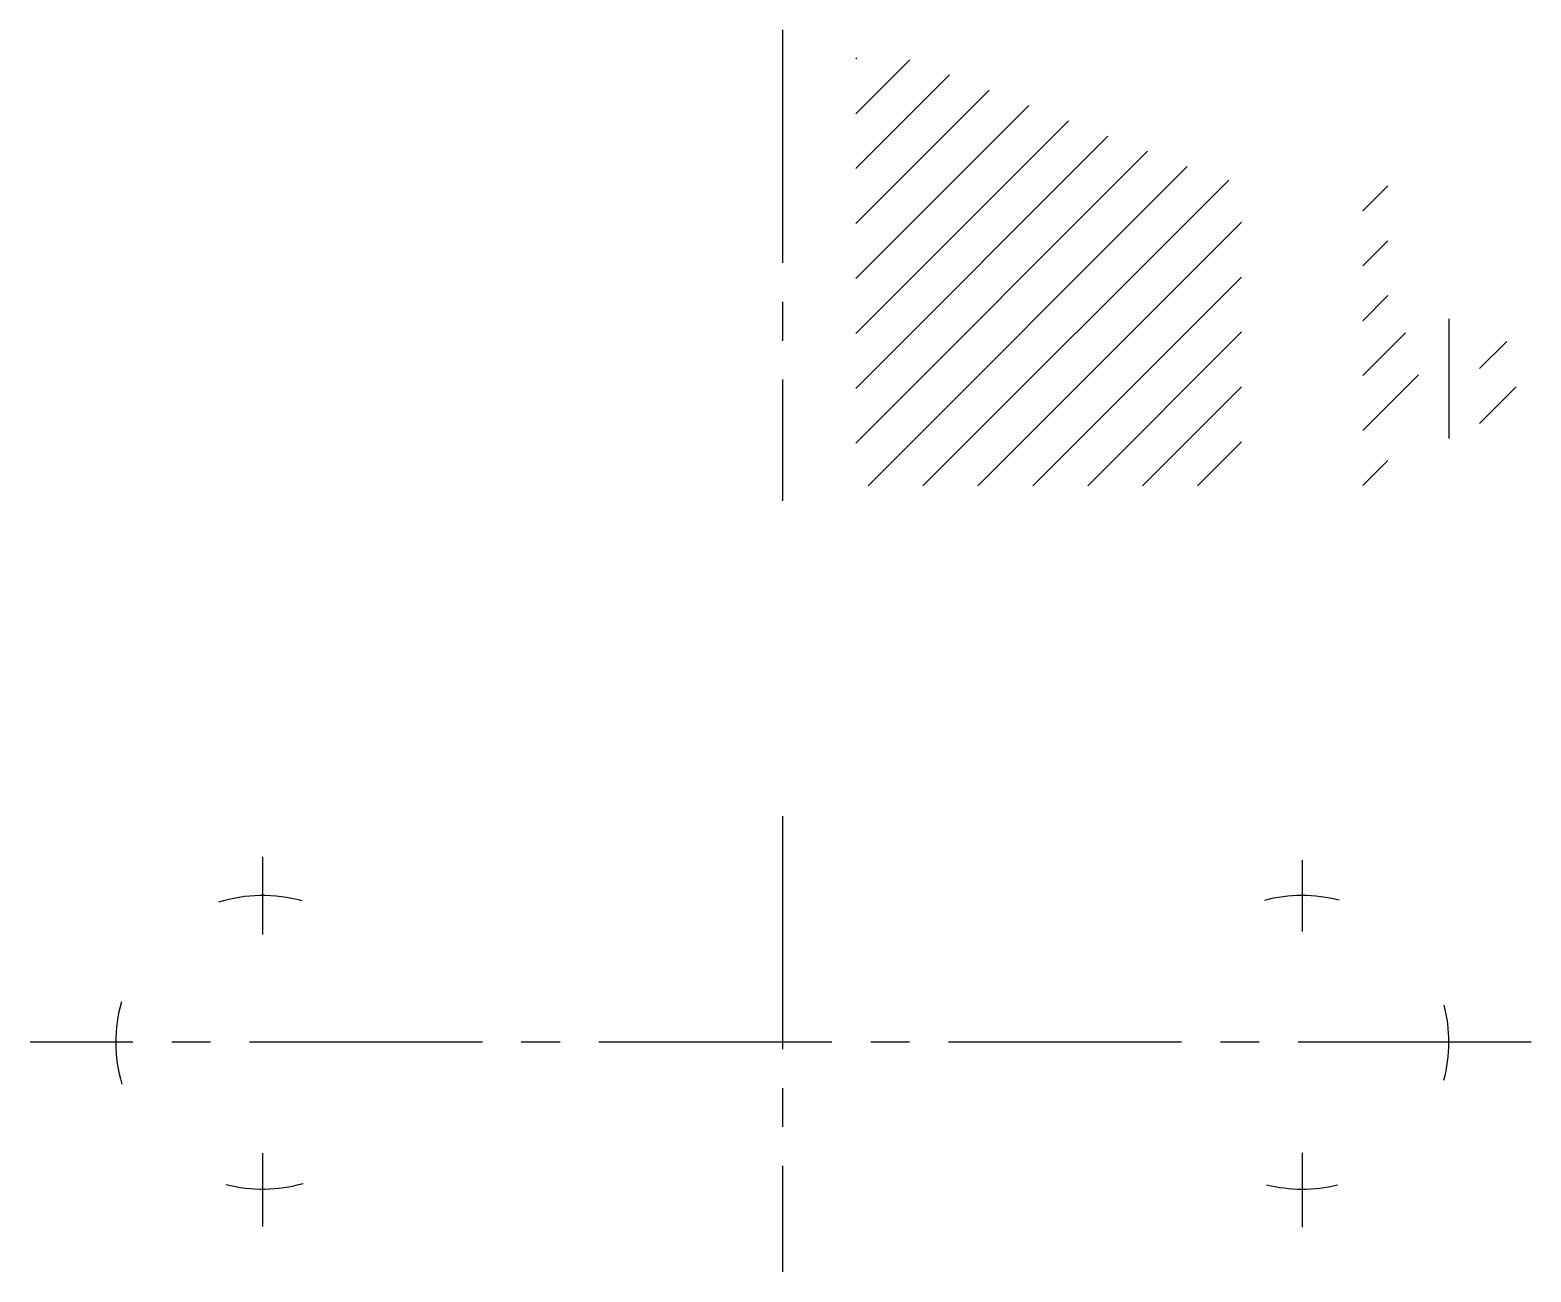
# Paper-space layout 'Чертёж' of a CAD drawing. Header units: millimetres. Extents: x 41 to 164, y 144 to 246.
import ezdxf

# ---------------------------------------------------------------- set-up
doc = ezdxf.new("R2010")
doc.units = ezdxf.units.MM
doc.linetypes.add('CENTER2', pattern=[28.575, 19.05, -3.175, 3.175, -3.175])
doc.layers.add('MD_Штриховка', color=7, linetype='Continuous', lineweight=25)
doc.layers.add('Оси', color=7, linetype='CENTER2')

psp = doc.layouts.new('Чертёж')

# ---------------------------------------------------------------- hatches: boundary and pattern name
at = {"layer": 'MD_Штриховка'}
h = psp.add_hatch(dxfattribs=at)
h.set_pattern_fill('ANSI31', color=256, style=0)
h.paths.add_polyline_path([(149.96, 233.3), (149.96, 208.3), (152.01, 208.3), (152.01, 213.3), (154.51, 213.3), (154.51, 220.8), (152.01, 220.8), (152.01, 233.3)], flags=0)
h.paths.add_polyline_path([(140.06, 208.3), (140.06, 233.3), (138.48, 233.3), (112.51, 243.3), (108.51, 243.3), (108.51, 208.3)], flags=0)
edge = h.paths.add_edge_path(flags=0)
edge.add_line((160.01, 220.8), (159.51, 220.8))
edge.add_line((159.51, 220.8), (159.51, 213.3))
edge.add_line((159.51, 213.3), (160.01, 213.3))
edge.add_ellipse((160.01, 215.8), major_axis=(2.5, 0), ratio=1, start_angle=270, end_angle=360)
edge.add_line((162.51, 215.8), (162.51, 218.3))
edge.add_ellipse((160.01, 218.3), major_axis=(0, 2.5), ratio=1, start_angle=270, end_angle=360)

# ---------------------------------------------------------------- linework, layer by layer
at = {"layer": 'Оси'}
for p, q in [((102.51, 245.57), (102.51, 207.07)), ((157.01, 221.96), (157.01, 212.16)), ((102.51, 181.3), (102.51, 144.04)), ((60.01, 177.96), (60.01, 171.62)), ((145.01, 177.71), (145.01, 171.86)), ((163.72, 162.81), (41, 162.81)), ((60.01, 153.74), (60.01, 147.75)), ((145.01, 153.77), (145.01, 147.69))]:
    psp.add_line(p, q, dxfattribs=at)
for centre, start, end in [((60.01, 162.81), 74.3313, 107.4538), ((145.01, 162.81), 75.3588, 104.8829), ((60.01, 162.81), 163.9452, 196.5031), ((145.01, 162.81), 345.0443, 14.6405), ((60.01, 162.81), 255.63, 286.0858), ((145.01, 162.81), 255.8715, 283.931)]:
    psp.add_arc(centre, 12, start, end, dxfattribs=at)

doc.saveas('drawing.dxf')
